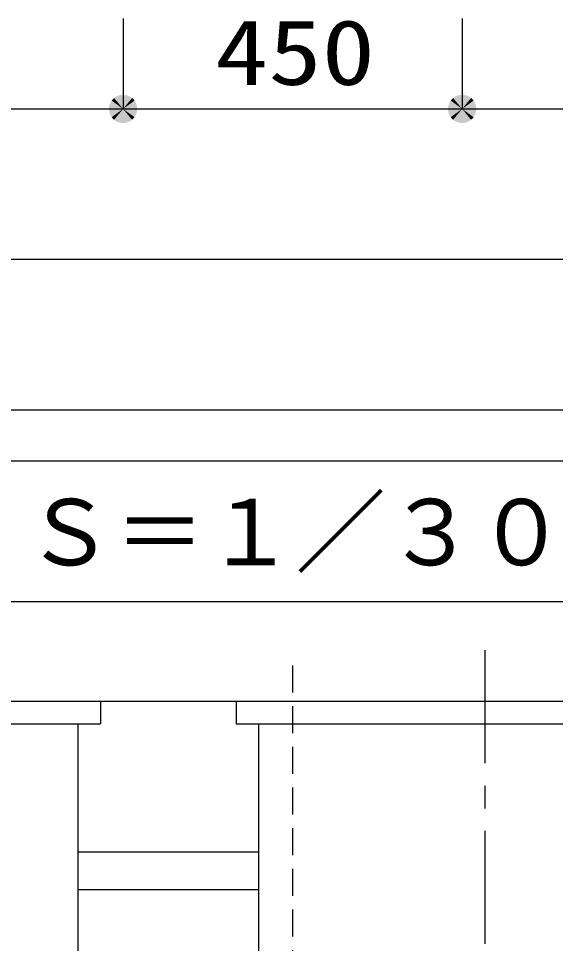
# Model space of a CAD drawing. Units: millimetres, scale not verified. Extents: x -24131 to 8910, y -6308 to 6308.
# Drawn here: x -4653 to -3940, y -1912 to -684 of the extents above; entities that cross this region are included whole.
import ezdxf
from ezdxf.enums import TextEntityAlignment as Align

# ---------------------------------------------------------------- set-up
doc = ezdxf.new("R2010")
doc.units = ezdxf.units.MM
doc.header["$LTSCALE"] = 30
doc.linetypes.add('CHAIN1', pattern=[8, 5, -1, 1, -1])
doc.linetypes.add('DASHED1', pattern=[1.8, 1.2, -0.6])
for name, color, linetype, lineweight in [('0-1_空気管', 3, 'Continuous', 25), ('0-4_09', 3, 'Continuous', 25), ('0-A_07', 3, 'Continuous', 25), ('0-B_機器', 2, 'Continuous', 25), ('1-5_00クル-フ-6寸法', 132, 'Continuous', 25)]:
    doc.layers.add(name, color=color, linetype=linetype, lineweight=lineweight)
doc.styles.add('ＭＳ ゴシック', font='')
doc.styles.get('ＭＳ ゴシック').set_extended_font_data('MS Gothic')

msp = doc.modelspace()

# ---------------------------------------------------------------- linework, layer by layer
at = {"layer": '0-1_空気管', "linetype": 'CHAIN1'}
msp.add_line((-4034.26, -1522.98), (-4034.26, -1964.21), dxfattribs=at)
at = {"layer": '0-4_09'}
for p, q in [((-4574.26, -1620.65), (-4574.26, -1926.63)), ((-4334.26, -1926.63), (-4334.26, -1620.65))]:
    msp.add_line(p, q, dxfattribs=at)
at = {"layer": '0-A_07', "linetype": 'DASHED1'}
msp.add_line((-4289.26, -1543.18), (-4289.26, -3810.65), dxfattribs=at)
at = {"layer": '0-B_機器'}
for p, q in [((-7159.62, -1590.65), (-2945.86, -1590.65)), ((-4574.26, -1790.65), (-4334.26, -1790.65)), ((-4574.26, -1840.65), (-4334.26, -1840.65))]:
    msp.add_line(p, q, dxfattribs=at)
at = {"layer": '0-B_機器', "color": 3}
for p, q in [((-5204.26, -1590.65), (-4544.26, -1590.65)), ((-4544.26, -1590.65), (-4544.26, -1620.65)), ((-4364.26, -1590.65), (-3704.26, -1590.65)), ((-4364.26, -1590.65), (-4364.26, -1620.65)), ((-5204.26, -1620.65), (-4544.26, -1620.65)), ((-4364.26, -1620.65), (-3704.26, -1620.65))]:
    msp.add_line(p, q, dxfattribs=at)
msp.add_lwpolyline([(-3711.17, -1458.31), (-3711.17, -1272), (-5740.5, -1272), (-5740.5, -1458.31)], close=True, dxfattribs=at)
at = {"layer": '1-5_00クル-フ-6寸法', "color": 4}
for p, q in [((-4514.26, -684.45), (-4514.26, -804.45)), ((-4514.26, -684.45), (-4514.26, -804.45)), ((-4064.26, -684.45), (-4064.26, -804.45)), ((-4064.26, -684.45), (-4064.26, -804.45)), ((-5244.26, -804.45), (-4514.26, -804.45)), ((-4514.26, -804.45), (-4064.26, -804.45)), ((-4064.26, -804.45), (-3524.26, -804.45)), ((-3524.26, -1004.45), (-6124.26, -1004.45)), ((-3424.26, -1204.45), (-6224.26, -1204.45))]:
    msp.add_line(p, q, dxfattribs=at)
at = {"layer": '1-5_00クル-フ-6寸法'}
for points in [[(-4514.26, -804.45), (-4517.77, -786.03), (-4515.44, -785.74)], [(-4514.26, -804.45), (-4517.77, -786.03), (-4515.44, -785.74)], [(-4514.26, -804.45), (-4515.44, -785.74), (-4513.08, -785.74)], [(-4514.26, -804.45), (-4515.44, -785.74), (-4513.08, -785.74)], [(-4514.26, -804.45), (-4513.08, -785.74), (-4510.75, -786.03)], [(-4514.26, -804.45), (-4513.08, -785.74), (-4510.75, -786.03)], [(-4064.26, -804.45), (-4067.78, -786.03), (-4065.44, -785.74)], [(-4064.26, -804.45), (-4067.78, -786.03), (-4065.44, -785.74)], [(-4064.26, -804.45), (-4065.44, -785.74), (-4063.08, -785.74)], [(-4064.26, -804.45), (-4065.44, -785.74), (-4063.08, -785.74)], [(-4064.26, -804.45), (-4063.08, -785.74), (-4060.75, -786.03)], [(-4064.26, -804.45), (-4063.08, -785.74), (-4060.75, -786.03)], [(-4514.26, -804.45), (-4532.42, -799.79), (-4531.69, -797.55)], [(-4514.26, -804.45), (-4532.42, -799.79), (-4531.69, -797.55)], [(-4514.26, -804.45), (-4531.69, -797.55), (-4530.69, -795.42)], [(-4514.26, -804.45), (-4531.69, -797.55), (-4530.69, -795.42)], [(-4514.26, -804.45), (-4530.69, -795.42), (-4529.43, -793.43)], [(-4514.26, -804.45), (-4530.69, -795.42), (-4529.43, -793.43)], [(-4514.26, -804.45), (-4529.43, -793.43), (-4527.93, -791.62)], [(-4514.26, -804.45), (-4529.43, -793.43), (-4527.93, -791.62)], [(-4514.26, -804.45), (-4527.93, -791.62), (-4526.21, -790)], [(-4514.26, -804.45), (-4527.93, -791.62), (-4526.21, -790)], [(-4514.26, -804.45), (-4526.21, -790), (-4524.31, -788.62)], [(-4514.26, -804.45), (-4526.21, -790), (-4524.31, -788.62)], [(-4514.26, -804.45), (-4524.31, -788.62), (-4522.24, -787.49)], [(-4514.26, -804.45), (-4524.31, -788.62), (-4522.24, -787.49)], [(-4514.26, -804.45), (-4522.24, -787.49), (-4520.05, -786.62)], [(-4514.26, -804.45), (-4522.24, -787.49), (-4520.05, -786.62)], [(-4514.26, -804.45), (-4520.05, -786.62), (-4517.77, -786.03)], [(-4514.26, -804.45), (-4520.05, -786.62), (-4517.77, -786.03)], [(-4514.26, -804.45), (-4510.75, -786.03), (-4508.46, -786.62)], [(-4514.26, -804.45), (-4510.75, -786.03), (-4508.46, -786.62)], [(-4514.26, -804.45), (-4508.46, -786.62), (-4506.28, -787.49)], [(-4514.26, -804.45), (-4508.46, -786.62), (-4506.28, -787.49)], [(-4514.26, -804.45), (-4506.28, -787.49), (-4504.21, -788.62)], [(-4514.26, -804.45), (-4506.28, -787.49), (-4504.21, -788.62)], [(-4514.26, -804.45), (-4504.21, -788.62), (-4502.31, -790)], [(-4514.26, -804.45), (-4504.21, -788.62), (-4502.31, -790)], [(-4514.26, -804.45), (-4502.31, -790), (-4500.59, -791.62)], [(-4514.26, -804.45), (-4502.31, -790), (-4500.59, -791.62)], [(-4514.26, -804.45), (-4500.59, -791.62), (-4499.09, -793.43)], [(-4514.26, -804.45), (-4500.59, -791.62), (-4499.09, -793.43)], [(-4514.26, -804.45), (-4499.09, -793.43), (-4497.83, -795.42)], [(-4514.26, -804.45), (-4499.09, -793.43), (-4497.83, -795.42)], [(-4514.26, -804.45), (-4497.83, -795.42), (-4496.83, -797.55)], [(-4514.26, -804.45), (-4497.83, -795.42), (-4496.83, -797.55)], [(-4514.26, -804.45), (-4496.83, -797.55), (-4496.1, -799.79)], [(-4514.26, -804.45), (-4496.83, -797.55), (-4496.1, -799.79)], [(-4064.26, -804.45), (-4082.42, -799.79), (-4081.7, -797.55)], [(-4064.26, -804.45), (-4082.42, -799.79), (-4081.7, -797.55)], [(-4064.26, -804.45), (-4081.7, -797.55), (-4080.69, -795.42)], [(-4064.26, -804.45), (-4081.7, -797.55), (-4080.69, -795.42)], [(-4064.26, -804.45), (-4080.69, -795.42), (-4079.43, -793.43)], [(-4064.26, -804.45), (-4080.69, -795.42), (-4079.43, -793.43)], [(-4064.26, -804.45), (-4079.43, -793.43), (-4077.93, -791.62)], [(-4064.26, -804.45), (-4079.43, -793.43), (-4077.93, -791.62)], [(-4064.26, -804.45), (-4077.93, -791.62), (-4076.21, -790)], [(-4064.26, -804.45), (-4077.93, -791.62), (-4076.21, -790)], [(-4064.26, -804.45), (-4076.21, -790), (-4074.31, -788.62)], [(-4064.26, -804.45), (-4076.21, -790), (-4074.31, -788.62)], [(-4064.26, -804.45), (-4074.31, -788.62), (-4072.25, -787.49)], [(-4064.26, -804.45), (-4074.31, -788.62), (-4072.25, -787.49)], [(-4064.26, -804.45), (-4072.25, -787.49), (-4070.06, -786.62)], [(-4064.26, -804.45), (-4072.25, -787.49), (-4070.06, -786.62)], [(-4064.26, -804.45), (-4070.06, -786.62), (-4067.78, -786.03)], [(-4064.26, -804.45), (-4070.06, -786.62), (-4067.78, -786.03)], [(-4064.26, -804.45), (-4060.75, -786.03), (-4058.47, -786.62)], [(-4064.26, -804.45), (-4060.75, -786.03), (-4058.47, -786.62)], [(-4064.26, -804.45), (-4058.47, -786.62), (-4056.28, -787.49)], [(-4064.26, -804.45), (-4058.47, -786.62), (-4056.28, -787.49)], [(-4064.26, -804.45), (-4056.28, -787.49), (-4054.22, -788.62)], [(-4064.26, -804.45), (-4056.28, -787.49), (-4054.22, -788.62)], [(-4064.26, -804.45), (-4054.22, -788.62), (-4052.31, -790)], [(-4064.26, -804.45), (-4054.22, -788.62), (-4052.31, -790)], [(-4064.26, -804.45), (-4052.31, -790), (-4050.59, -791.62)], [(-4064.26, -804.45), (-4052.31, -790), (-4050.59, -791.62)], [(-4064.26, -804.45), (-4050.59, -791.62), (-4049.09, -793.43)], [(-4064.26, -804.45), (-4050.59, -791.62), (-4049.09, -793.43)], [(-4064.26, -804.45), (-4049.09, -793.43), (-4047.83, -795.42)], [(-4064.26, -804.45), (-4049.09, -793.43), (-4047.83, -795.42)], [(-4064.26, -804.45), (-4047.83, -795.42), (-4046.83, -797.55)], [(-4064.26, -804.45), (-4047.83, -795.42), (-4046.83, -797.55)], [(-4064.26, -804.45), (-4046.83, -797.55), (-4046.1, -799.79)], [(-4064.26, -804.45), (-4046.83, -797.55), (-4046.1, -799.79)], [(-4514.26, -804.45), (-4533.01, -804.45), (-4532.86, -802.1)], [(-4514.26, -804.45), (-4533.01, -804.45), (-4532.86, -802.1)], [(-4514.26, -804.45), (-4532.86, -806.8), (-4533.01, -804.45)], [(-4514.26, -804.45), (-4532.86, -806.8), (-4533.01, -804.45)], [(-4514.26, -804.45), (-4532.86, -802.1), (-4532.42, -799.79)], [(-4514.26, -804.45), (-4532.86, -802.1), (-4532.42, -799.79)], [(-4514.26, -804.45), (-4532.42, -809.11), (-4532.86, -806.8)], [(-4514.26, -804.45), (-4532.42, -809.11), (-4532.86, -806.8)], [(-4514.26, -804.45), (-4531.69, -811.35), (-4532.42, -809.11)], [(-4514.26, -804.45), (-4531.69, -811.35), (-4532.42, -809.11)], [(-4514.26, -804.45), (-4530.69, -813.48), (-4531.69, -811.35)], [(-4514.26, -804.45), (-4530.69, -813.48), (-4531.69, -811.35)], [(-4514.26, -804.45), (-4529.43, -815.47), (-4530.69, -813.48)], [(-4514.26, -804.45), (-4529.43, -815.47), (-4530.69, -813.48)], [(-4514.26, -804.45), (-4527.93, -817.29), (-4529.43, -815.47)], [(-4514.26, -804.45), (-4527.93, -817.29), (-4529.43, -815.47)], [(-4514.26, -804.45), (-4526.21, -818.9), (-4527.93, -817.29)], [(-4514.26, -804.45), (-4526.21, -818.9), (-4527.93, -817.29)], [(-4514.26, -804.45), (-4524.31, -820.28), (-4526.21, -818.9)], [(-4514.26, -804.45), (-4524.31, -820.28), (-4526.21, -818.9)], [(-4514.26, -804.45), (-4522.24, -821.42), (-4524.31, -820.28)], [(-4514.26, -804.45), (-4522.24, -821.42), (-4524.31, -820.28)], [(-4514.26, -804.45), (-4520.05, -822.28), (-4522.24, -821.42)], [(-4514.26, -804.45), (-4520.05, -822.28), (-4522.24, -821.42)], [(-4514.26, -804.45), (-4517.77, -822.87), (-4520.05, -822.28)], [(-4514.26, -804.45), (-4517.77, -822.87), (-4520.05, -822.28)], [(-4514.26, -804.45), (-4515.44, -823.16), (-4517.77, -822.87)], [(-4514.26, -804.45), (-4515.44, -823.16), (-4517.77, -822.87)], [(-4514.26, -804.45), (-4513.08, -823.16), (-4515.44, -823.16)], [(-4514.26, -804.45), (-4513.08, -823.16), (-4515.44, -823.16)], [(-4514.26, -804.45), (-4496.1, -799.79), (-4495.66, -802.1)], [(-4514.26, -804.45), (-4496.1, -799.79), (-4495.66, -802.1)], [(-4514.26, -804.45), (-4495.66, -802.1), (-4495.51, -804.45)], [(-4514.26, -804.45), (-4495.66, -802.1), (-4495.51, -804.45)], [(-4514.26, -804.45), (-4510.75, -822.87), (-4513.08, -823.16)], [(-4514.26, -804.45), (-4508.46, -822.28), (-4510.75, -822.87)], [(-4514.26, -804.45), (-4506.28, -821.42), (-4508.46, -822.28)], [(-4514.26, -804.45), (-4504.21, -820.28), (-4506.28, -821.42)], [(-4514.26, -804.45), (-4502.31, -818.9), (-4504.21, -820.28)], [(-4514.26, -804.45), (-4500.59, -817.29), (-4502.31, -818.9)], [(-4514.26, -804.45), (-4499.09, -815.47), (-4500.59, -817.29)], [(-4514.26, -804.45), (-4497.83, -813.48), (-4499.09, -815.47)], [(-4514.26, -804.45), (-4496.83, -811.35), (-4497.83, -813.48)], [(-4514.26, -804.45), (-4496.1, -809.11), (-4496.83, -811.35)], [(-4514.26, -804.45), (-4495.66, -806.8), (-4496.1, -809.11)], [(-4514.26, -804.45), (-4495.51, -804.45), (-4495.66, -806.8)], [(-4514.26, -804.45), (-4510.75, -822.87), (-4513.08, -823.16)], [(-4514.26, -804.45), (-4508.46, -822.28), (-4510.75, -822.87)], [(-4514.26, -804.45), (-4506.28, -821.42), (-4508.46, -822.28)], [(-4514.26, -804.45), (-4504.21, -820.28), (-4506.28, -821.42)], [(-4514.26, -804.45), (-4502.31, -818.9), (-4504.21, -820.28)], [(-4514.26, -804.45), (-4500.59, -817.29), (-4502.31, -818.9)], [(-4514.26, -804.45), (-4499.09, -815.47), (-4500.59, -817.29)], [(-4514.26, -804.45), (-4497.83, -813.48), (-4499.09, -815.47)], [(-4514.26, -804.45), (-4496.83, -811.35), (-4497.83, -813.48)], [(-4514.26, -804.45), (-4496.1, -809.11), (-4496.83, -811.35)], [(-4514.26, -804.45), (-4495.66, -806.8), (-4496.1, -809.11)], [(-4514.26, -804.45), (-4495.51, -804.45), (-4495.66, -806.8)], [(-4064.26, -804.45), (-4083.01, -804.45), (-4082.86, -802.1)], [(-4064.26, -804.45), (-4083.01, -804.45), (-4082.86, -802.1)], [(-4064.26, -804.45), (-4082.86, -806.8), (-4083.01, -804.45)], [(-4064.26, -804.45), (-4082.86, -806.8), (-4083.01, -804.45)], [(-4064.26, -804.45), (-4082.86, -802.1), (-4082.42, -799.79)], [(-4064.26, -804.45), (-4082.86, -802.1), (-4082.42, -799.79)], [(-4064.26, -804.45), (-4082.42, -809.11), (-4082.86, -806.8)], [(-4064.26, -804.45), (-4082.42, -809.11), (-4082.86, -806.8)], [(-4064.26, -804.45), (-4081.7, -811.35), (-4082.42, -809.11)], [(-4064.26, -804.45), (-4081.7, -811.35), (-4082.42, -809.11)], [(-4064.26, -804.45), (-4080.69, -813.48), (-4081.7, -811.35)], [(-4064.26, -804.45), (-4080.69, -813.48), (-4081.7, -811.35)], [(-4064.26, -804.45), (-4079.43, -815.47), (-4080.69, -813.48)], [(-4064.26, -804.45), (-4079.43, -815.47), (-4080.69, -813.48)], [(-4064.26, -804.45), (-4077.93, -817.29), (-4079.43, -815.47)], [(-4064.26, -804.45), (-4077.93, -817.29), (-4079.43, -815.47)], [(-4064.26, -804.45), (-4076.21, -818.9), (-4077.93, -817.29)], [(-4064.26, -804.45), (-4076.21, -818.9), (-4077.93, -817.29)], [(-4064.26, -804.45), (-4074.31, -820.28), (-4076.21, -818.9)], [(-4064.26, -804.45), (-4074.31, -820.28), (-4076.21, -818.9)], [(-4064.26, -804.45), (-4072.25, -821.42), (-4074.31, -820.28)], [(-4064.26, -804.45), (-4072.25, -821.42), (-4074.31, -820.28)], [(-4064.26, -804.45), (-4070.06, -822.28), (-4072.25, -821.42)], [(-4064.26, -804.45), (-4070.06, -822.28), (-4072.25, -821.42)], [(-4064.26, -804.45), (-4067.78, -822.87), (-4070.06, -822.28)], [(-4064.26, -804.45), (-4067.78, -822.87), (-4070.06, -822.28)], [(-4064.26, -804.45), (-4065.44, -823.16), (-4067.78, -822.87)], [(-4064.26, -804.45), (-4065.44, -823.16), (-4067.78, -822.87)], [(-4064.26, -804.45), (-4063.08, -823.16), (-4065.44, -823.16)], [(-4064.26, -804.45), (-4063.08, -823.16), (-4065.44, -823.16)], [(-4064.26, -804.45), (-4046.1, -799.79), (-4045.66, -802.1)], [(-4064.26, -804.45), (-4046.1, -799.79), (-4045.66, -802.1)], [(-4064.26, -804.45), (-4045.66, -802.1), (-4045.51, -804.45)], [(-4064.26, -804.45), (-4045.66, -802.1), (-4045.51, -804.45)], [(-4064.26, -804.45), (-4060.75, -822.87), (-4063.08, -823.16)], [(-4064.26, -804.45), (-4058.47, -822.28), (-4060.75, -822.87)], [(-4064.26, -804.45), (-4056.28, -821.42), (-4058.47, -822.28)], [(-4064.26, -804.45), (-4054.22, -820.28), (-4056.28, -821.42)], [(-4064.26, -804.45), (-4052.31, -818.9), (-4054.22, -820.28)], [(-4064.26, -804.45), (-4050.59, -817.29), (-4052.31, -818.9)], [(-4064.26, -804.45), (-4049.09, -815.47), (-4050.59, -817.29)], [(-4064.26, -804.45), (-4047.83, -813.48), (-4049.09, -815.47)], [(-4064.26, -804.45), (-4046.83, -811.35), (-4047.83, -813.48)], [(-4064.26, -804.45), (-4046.1, -809.11), (-4046.83, -811.35)], [(-4064.26, -804.45), (-4045.66, -806.8), (-4046.1, -809.11)], [(-4064.26, -804.45), (-4045.51, -804.45), (-4045.66, -806.8)], [(-4064.26, -804.45), (-4060.75, -822.87), (-4063.08, -823.16)], [(-4064.26, -804.45), (-4058.47, -822.28), (-4060.75, -822.87)], [(-4064.26, -804.45), (-4056.28, -821.42), (-4058.47, -822.28)], [(-4064.26, -804.45), (-4054.22, -820.28), (-4056.28, -821.42)], [(-4064.26, -804.45), (-4052.31, -818.9), (-4054.22, -820.28)], [(-4064.26, -804.45), (-4050.59, -817.29), (-4052.31, -818.9)], [(-4064.26, -804.45), (-4049.09, -815.47), (-4050.59, -817.29)], [(-4064.26, -804.45), (-4047.83, -813.48), (-4049.09, -815.47)], [(-4064.26, -804.45), (-4046.83, -811.35), (-4047.83, -813.48)], [(-4064.26, -804.45), (-4046.1, -809.11), (-4046.83, -811.35)], [(-4064.26, -804.45), (-4045.66, -806.8), (-4046.1, -809.11)], [(-4064.26, -804.45), (-4045.51, -804.45), (-4045.66, -806.8)]]:
    msp.add_solid(points, dxfattribs=at)

# ---------------------------------------------------------------- texts
at = {"layer": '0-B_機器', "color": 4, "style": 'ＭＳ ゴシック'}
msp.add_text('Ｓ＝１／３０', height=87.98, dxfattribs=at).set_placement((-4645.7, -1436.61), align=Align.BOTTOM_LEFT)
at = {"layer": '1-5_00クル-フ-6寸法', "color": 3, "style": 'ＭＳ ゴシック', "width": 1.2}
msp.add_text('450', height=86.66, dxfattribs=at).set_placement((-4392.12, -798.6), align=Align.BOTTOM_LEFT)

doc.saveas('drawing.dxf')
